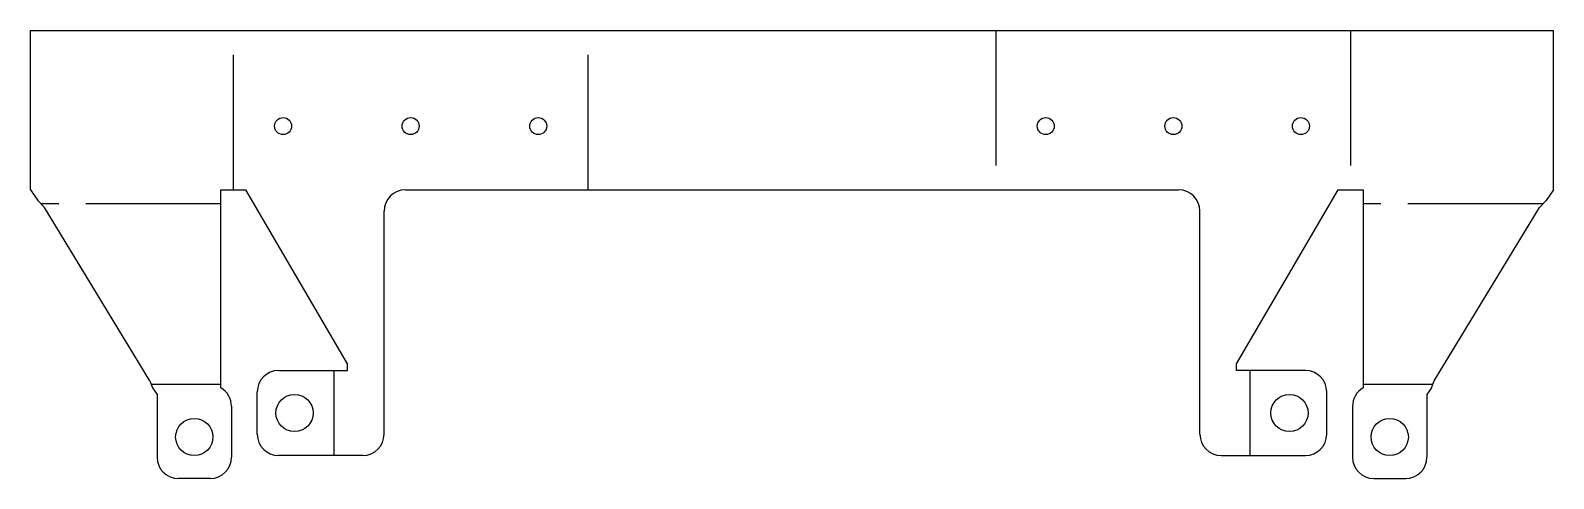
# Model space of a CAD drawing. Header units: millimetres. Extents: x -72 to 72, y -42 to 0.
import ezdxf

# ---------------------------------------------------------------- set-up
doc = ezdxf.new("R2010")
doc.units = ezdxf.units.MM
doc.linetypes.add('CENTERX2', pattern=[20.32, 12.7, -2.54, 2.54, -2.54])

msp = doc.modelspace()

# ---------------------------------------------------------------- linework, layer by layer
at = {"color": 7, "linetype": 'Continuous', "lineweight": 25}
for p, q in [((-71.61, -15), (-71.61, 0)), ((-71.61, 0), (71.61, 0)), ((71.61, -15), (71.61, 0)), ((-71.61, -15), (-70.91, -16)), ((-53.71, -15), (-51.36, -15)), ((-53.71, -33.63), (-53.71, -15)), ((-41.81, -31.38), (-51.36, -15)), ((-36.36, -15), (36.36, -15)), ((41.81, -31.38), (51.36, -15)), ((51.36, -15), (53.71, -15)), ((53.71, -15), (53.71, -33.63)), ((71.61, -15), (70.91, -16)), ((-70.91, -16), (-70.3, -16.65)), ((-60.4, -32.98), (-70.3, -16.65)), ((-38.36, -38), (-38.36, -17)), ((38.36, -38), (38.36, -17)), ((60.4, -32.98), (70.3, -16.65)), ((70.3, -16.65), (70.91, -16)), ((-41.81, -32), (-41.81, -31.38)), ((41.81, -32), (41.81, -31.38)), ((-48.28, -32), (-41.81, -32)), ((48.28, -32), (41.81, -32)), ((-60.4, -32.98), (-60.14, -33.63)), ((-60.14, -33.63), (-59.71, -34.25)), ((-59.71, -34.25), (-59.71, -40.16)), ((-50.28, -38), (-50.28, -34)), ((50.28, -38), (50.28, -34)), ((60.14, -33.63), (59.71, -34.25)), ((59.71, -34.25), (59.71, -40.16)), ((60.14, -33.63), (60.4, -32.98)), ((-52.71, -35.36), (-52.71, -40.16)), ((52.71, -35.36), (52.71, -40.16)), ((-40.36, -40), (-48.28, -40)), ((40.36, -40), (48.28, -40)), ((-54.71, -42.16), (-57.71, -42.16)), ((54.71, -42.16), (57.71, -42.16))]:
    msp.add_line(p, q, dxfattribs=at)
at = {"color": 7, "linetype": 'CENTERX2'}
for p, q in [((-52.53, -15), (-52.53, 0)), ((-19.18, -15), (-19.18, 0)), ((19.18, 0), (19.18, -15)), ((52.53, 0), (52.53, -15)), ((-53.71, -16.32), (-70.61, -16.32)), ((70.61, -16.32), (53.71, -16.32)), ((-43.04, -40), (-43.04, -32)), ((43.04, -32), (43.04, -40)), ((-53.71, -33.31), (-60.27, -33.31)), ((60.27, -33.31), (53.71, -33.31))]:
    msp.add_line(p, q, dxfattribs=at)
at = {"color": 7, "linetype": 'Continuous', "lineweight": 25}
for centre, radius in [((-47.86, -9), 0.8), ((-35.86, -9), 0.8), ((-23.86, -9), 0.8), ((23.86, -9), 0.8), ((35.86, -9), 0.8), ((47.86, -9), 0.8), ((-46.78, -36), 1.75), ((46.78, -36), 1.75), ((-56.21, -38.25), 1.75), ((56.21, -38.25), 1.75)]:
    msp.add_circle(centre, radius, dxfattribs=at)
for centre, start, end in [((-36.36, -17), 90, 180), ((36.36, -17), 0, 90), ((-48.28, -34), 90, 180), ((48.28, -34), 0, 90), ((-54.71, -35.36), 0, 60), ((54.71, -35.36), 120, 180), ((-48.28, -38), 180, 270), ((-40.36, -38), 270, 0), ((40.36, -38), 180, 270), ((48.28, -38), 270, 0), ((-57.71, -40.16), 180, 270), ((-54.71, -40.16), 270, 0), ((54.71, -40.16), 180, 270), ((57.71, -40.16), 270, 0)]:
    msp.add_arc(centre, 2, start, end, dxfattribs=at)

doc.saveas('drawing.dxf')
